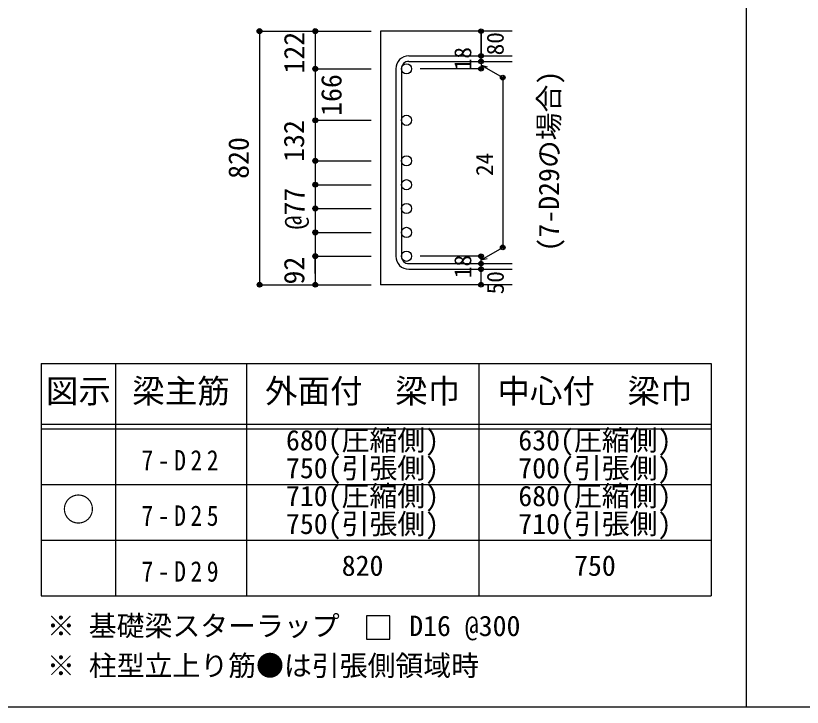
# Model space of a CAD drawing. Units: millimetres at full size, sheet at 1:30, with parts at other scales. Extents: x -5973 to 5954, y -4195 to 4201.
# Drawn here: x -3483 to -944, y -4195 to -1962 of the extents above; entities that cross this region are included whole.
import ezdxf
from ezdxf.enums import TextEntityAlignment as Align

# ---------------------------------------------------------------- set-up
doc = ezdxf.new("R2010")
doc.units = ezdxf.units.MM
doc.header["$LTSCALE"] = 30
doc.header["$PDMODE"] = 32
doc.header["$PDSIZE"] = 15
for name, color, linetype in [('0-1_躯体線', 2, 'Continuous'), ('0-5_基礎梁筋', 7, 'Continuous'), ('0-6_スタラップ筋', 7, 'Continuous'), ('0-7_文字', 4, 'Continuous'), ('0-D_寸法', 4, 'Continuous'), ('6-7_文字', 7, 'Continuous'), ('6-E_枠', 7, 'Continuous'), ('F-0_枠', 6, 'Continuous')]:
    doc.layers.add(name, color=color, linetype=linetype)
doc.styles.add('ＭＳ ゴシック', font='')
doc.styles.get('ＭＳ ゴシック').set_extended_font_data('MS Gothic')

msp = doc.modelspace()

# ---------------------------------------------------------------- linework, layer by layer
at = {"layer": '0-1_躯体線'}
for p, q in [((-1880.8, -2011.44), (-2305.8, -2011.44)), ((-2305.8, -2011.44), (-2305.8, -2830.44)), ((-1880.8, -2830.44), (-2305.8, -2830.44))]:
    msp.add_line(p, q, dxfattribs=at)
at = {"layer": '0-5_基礎梁筋', "color": 3}
for centre in [(-2221.3, -2133.13), (-2221.3, -2299.44), (-2221.3, -2430.44), (-2221.3, -2507.44), (-2221.3, -2584.44), (-2221.3, -2661.44), (-2221.3, -2738.44)]:
    msp.add_circle(centre, 16.5, dxfattribs=at)
at = {"layer": '0-6_スタラップ筋'}
for p, q in [((-2213.8, -2091.13), (-1880.8, -2091.13)), ((-2213.8, -2109.13), (-1880.8, -2109.13)), ((-2255.8, -2133.13), (-2255.8, -2738.44)), ((-2237.8, -2133.13), (-2237.8, -2738.44)), ((-2213.8, -2762.44), (-1880.8, -2762.44)), ((-2213.8, -2780.44), (-1880.8, -2780.44))]:
    msp.add_line(p, q, dxfattribs=at)
for centre, radius, start, end in [((-2213.8, -2133.13), 42, 90, 180), ((-2213.8, -2133.13), 24, 90, 180), ((-2213.8, -2738.44), 42, 180, 270), ((-2213.8, -2738.44), 24, 180, 270)]:
    msp.add_arc(centre, radius, start, end, dxfattribs=at)
at = {"layer": '0-D_寸法'}
for p, q in [((-2695.8, -2011.44), (-2515.8, -2011.44)), ((-2695.8, -2011.44), (-2515.8, -2011.44)), ((-2695.8, -2011.44), (-2695.8, -2830.44)), ((-2515.8, -2011.44), (-2335.8, -2011.44)), ((-2515.8, -2011.44), (-2335.8, -2011.44)), ((-2515.8, -2011.44), (-2515.8, -2830.44)), ((-1980.8, -2091.13), (-1980.8, -2011.44)), ((-1980.8, -2011.44), (-1980.8, -2091.13)), ((-1980.8, -2109.13), (-1980.8, -2091.13)), ((-1980.8, -2109.13), (-1980.8, -2133.13)), ((-1980.8, -2121.13), (-1910.74, -2161.58)), ((-1980.8, -2121.13), (-1961.48, -2126.31)), ((-2515.8, -2133.13), (-2335.8, -2133.13)), ((-2515.8, -2133.13), (-2335.8, -2133.13)), ((-1980.8, -2133.13), (-2176.89, -2133.13)), ((-1910.74, -2161.58), (-1910.74, -2709.99)), ((-2515.8, -2299.44), (-2335.8, -2299.44)), ((-2515.8, -2299.44), (-2335.8, -2299.44)), ((-2515.8, -2430.44), (-2335.8, -2430.44)), ((-2515.8, -2507.44), (-2335.8, -2507.44)), ((-2515.8, -2584.44), (-2335.8, -2584.44)), ((-2515.8, -2661.44), (-2335.8, -2661.44)), ((-1980.8, -2750.44), (-1910.74, -2709.99)), ((-2515.8, -2738.44), (-2335.8, -2738.44)), ((-2515.8, -2794.4), (-2515.8, -2738.44)), ((-1980.8, -2738.44), (-2176.89, -2738.44)), ((-1980.8, -2762.44), (-1980.8, -2738.44)), ((-1980.8, -2750.44), (-1961.48, -2745.26)), ((-1980.8, -2780.44), (-1980.8, -2762.44)), ((-1980.8, -2830.44), (-1980.8, -2780.44)), ((-2695.8, -2830.44), (-2515.8, -2830.44)), ((-2515.8, -2830.44), (-2335.8, -2830.44))]:
    msp.add_line(p, q, dxfattribs=at)
for centre, radius in [((-2695.8, -2011.44), 8), ((-2695.8, -2011.44), 7.2), ((-2695.8, -2011.44), 6.4), ((-2515.8, -2011.44), 8), ((-2515.8, -2011.44), 7.2), ((-2515.8, -2011.44), 6.4), ((-2695.8, -2011.44), 5.6), ((-2695.8, -2011.44), 4.8), ((-2695.8, -2011.44), 4), ((-2695.8, -2011.44), 3.2), ((-2695.8, -2011.44), 2.4), ((-2695.8, -2011.44), 1.6), ((-2695.8, -2011.44), 0.8), ((-2515.8, -2011.44), 5.6), ((-2515.8, -2011.44), 4.8), ((-2515.8, -2011.44), 4), ((-2515.8, -2011.44), 3.2), ((-2515.8, -2011.44), 2.4), ((-2515.8, -2011.44), 1.6), ((-2515.8, -2011.44), 0.8), ((-1980.8, -2011.44), 4), ((-1980.8, -2011.44), 3.6), ((-1980.8, -2011.44), 3.2), ((-1980.8, -2011.44), 2.8), ((-1980.8, -2011.44), 2.4), ((-1980.8, -2011.44), 2), ((-1980.8, -2011.44), 1.6), ((-1980.8, -2011.44), 1.2), ((-1980.8, -2011.44), 0.8), ((-1980.8, -2011.44), 0.4), ((-1980.8, -2091.13), 4), ((-1980.8, -2109.13), 4), ((-1980.8, -2091.13), 3.6), ((-1980.8, -2109.13), 3.6), ((-1980.8, -2091.13), 3.2), ((-1980.8, -2109.13), 3.2), ((-1980.8, -2091.13), 2.8), ((-1980.8, -2109.13), 2.8), ((-1980.8, -2091.13), 2.4), ((-1980.8, -2109.13), 2.4), ((-1980.8, -2091.13), 2), ((-1980.8, -2109.13), 2), ((-1980.8, -2091.13), 1.6), ((-1980.8, -2091.13), 1.2), ((-1980.8, -2091.13), 0.8), ((-1980.8, -2091.13), 0.4), ((-2515.8, -2133.13), 8), ((-2515.8, -2133.13), 7.2), ((-2515.8, -2133.13), 6.4), ((-2515.8, -2133.13), 5.6), ((-2515.8, -2133.13), 4.8), ((-2515.8, -2133.13), 4), ((-2515.8, -2133.13), 3.2), ((-2515.8, -2133.13), 2.4), ((-2515.8, -2133.13), 1.6), ((-2515.8, -2133.13), 0.8), ((-1980.8, -2133.13), 4), ((-1980.8, -2133.13), 3.6), ((-1980.8, -2133.13), 3.2), ((-1980.8, -2133.13), 2.8), ((-1980.8, -2133.13), 2.4), ((-1980.8, -2133.13), 2), ((-1980.8, -2109.13), 1.6), ((-1980.8, -2133.13), 1.6), ((-1980.8, -2109.13), 1.2), ((-1980.8, -2133.13), 1.2), ((-1980.8, -2109.13), 0.8), ((-1980.8, -2133.13), 0.8), ((-1980.8, -2109.13), 0.4), ((-1980.8, -2133.13), 0.4), ((-1910.74, -2161.58), 4), ((-1910.74, -2161.58), 3.6), ((-1910.74, -2161.58), 3.2), ((-1910.74, -2161.58), 2.8), ((-1910.74, -2161.58), 2.4), ((-1910.74, -2161.58), 2), ((-1910.74, -2161.58), 1.6), ((-1910.74, -2161.58), 1.2), ((-1910.74, -2161.58), 0.8), ((-1910.74, -2161.58), 0.4), ((-2515.8, -2299.44), 8), ((-2515.8, -2299.44), 7.2), ((-2515.8, -2299.44), 6.4), ((-2515.8, -2299.44), 5.6), ((-2515.8, -2299.44), 4.8), ((-2515.8, -2299.44), 4), ((-2515.8, -2299.44), 3.2), ((-2515.8, -2299.44), 2.4), ((-2515.8, -2299.44), 1.6), ((-2515.8, -2299.44), 0.8), ((-2515.8, -2430.44), 8), ((-2515.8, -2430.44), 7.2), ((-2515.8, -2430.44), 6.4), ((-2515.8, -2430.44), 5.6), ((-2515.8, -2430.44), 4.8), ((-2515.8, -2430.44), 4), ((-2515.8, -2430.44), 3.2), ((-2515.8, -2430.44), 2.4), ((-2515.8, -2430.44), 1.6), ((-2515.8, -2430.44), 0.8), ((-2515.8, -2507.44), 8), ((-2515.8, -2507.44), 7.2), ((-2515.8, -2507.44), 6.4), ((-2515.8, -2507.44), 5.6), ((-2515.8, -2507.44), 4.8), ((-2515.8, -2507.44), 4), ((-2515.8, -2507.44), 3.2), ((-2515.8, -2507.44), 2.4), ((-2515.8, -2507.44), 1.6), ((-2515.8, -2507.44), 0.8), ((-2515.8, -2584.44), 8), ((-2515.8, -2584.44), 7.2), ((-2515.8, -2584.44), 6.4), ((-2515.8, -2584.44), 5.6), ((-2515.8, -2584.44), 4.8), ((-2515.8, -2584.44), 4), ((-2515.8, -2584.44), 3.2), ((-2515.8, -2584.44), 2.4), ((-2515.8, -2584.44), 1.6), ((-2515.8, -2584.44), 0.8), ((-2515.8, -2661.44), 8), ((-2515.8, -2661.44), 7.2), ((-2515.8, -2661.44), 6.4), ((-2515.8, -2661.44), 5.6), ((-2515.8, -2661.44), 4.8), ((-2515.8, -2661.44), 4), ((-2515.8, -2661.44), 3.2), ((-2515.8, -2661.44), 2.4), ((-2515.8, -2661.44), 1.6), ((-2515.8, -2661.44), 0.8), ((-1910.74, -2709.99), 4), ((-1910.74, -2709.99), 3.6), ((-1910.74, -2709.99), 3.2), ((-1910.74, -2709.99), 2.8), ((-1910.74, -2709.99), 2.4), ((-1910.74, -2709.99), 2), ((-1910.74, -2709.99), 1.6), ((-1910.74, -2709.99), 1.2), ((-1910.74, -2709.99), 0.8), ((-1910.74, -2709.99), 0.4), ((-2515.8, -2738.44), 8), ((-2515.8, -2738.44), 7.2), ((-2515.8, -2738.44), 6.4), ((-2515.8, -2738.44), 5.6), ((-2515.8, -2738.44), 4.8), ((-2515.8, -2738.44), 4), ((-2515.8, -2738.44), 3.2), ((-2515.8, -2738.44), 2.4), ((-2515.8, -2738.44), 1.6), ((-2515.8, -2738.44), 0.8), ((-1980.8, -2738.44), 4), ((-1980.8, -2738.44), 3.6), ((-1980.8, -2738.44), 3.2), ((-1980.8, -2738.44), 2.8), ((-1980.8, -2738.44), 2.4), ((-1980.8, -2738.44), 2), ((-1980.8, -2738.44), 1.6), ((-1980.8, -2738.44), 1.2), ((-1980.8, -2738.44), 0.8), ((-1980.8, -2738.44), 0.4), ((-1980.8, -2762.44), 4), ((-1980.8, -2762.44), 3.6), ((-1980.8, -2762.44), 3.2), ((-1980.8, -2762.44), 2.8), ((-1980.8, -2762.44), 2.4), ((-1980.8, -2762.44), 2), ((-1980.8, -2762.44), 1.6), ((-1980.8, -2762.44), 1.2), ((-1980.8, -2762.44), 0.8), ((-1980.8, -2762.44), 0.4), ((-1980.8, -2780.44), 4), ((-1980.8, -2780.44), 3.6), ((-1980.8, -2780.44), 3.2), ((-1980.8, -2780.44), 2.8), ((-1980.8, -2780.44), 2.4), ((-1980.8, -2780.44), 2), ((-1980.8, -2780.44), 1.6), ((-1980.8, -2780.44), 1.2), ((-1980.8, -2780.44), 0.8), ((-1980.8, -2780.44), 0.4), ((-2695.8, -2830.44), 7.2), ((-2695.8, -2830.44), 6.4), ((-2695.8, -2830.44), 5.6), ((-2695.8, -2830.44), 4.8), ((-2695.8, -2830.44), 4), ((-2695.8, -2830.44), 3.2), ((-2695.8, -2830.44), 2.4), ((-2695.8, -2830.44), 1.6), ((-2695.8, -2830.44), 0.8), ((-2515.8, -2830.44), 7.2), ((-2515.8, -2830.44), 6.4), ((-2515.8, -2830.44), 5.6), ((-2515.8, -2830.44), 4.8), ((-2515.8, -2830.44), 4), ((-2515.8, -2830.44), 3.2), ((-2515.8, -2830.44), 2.4), ((-2515.8, -2830.44), 1.6), ((-2515.8, -2830.44), 0.8), ((-1980.8, -2830.44), 4), ((-1980.8, -2830.44), 3.6), ((-1980.8, -2830.44), 3.2), ((-1980.8, -2830.44), 2.8), ((-1980.8, -2830.44), 2.4), ((-1980.8, -2830.44), 2), ((-1980.8, -2830.44), 1.6), ((-1980.8, -2830.44), 1.2), ((-1980.8, -2830.44), 0.8), ((-1980.8, -2830.44), 0.4)]:
    msp.add_circle(centre, radius, dxfattribs=at)
at = {"layer": '0-D_寸法', "color": 7}
for p in [(-2695.8, -2011.44), (-2515.8, -2011.44), (-1980.8, -2011.44), (-1980.8, -2091.13), (-1980.8, -2109.13), (-2515.8, -2133.13), (-1980.8, -2133.13), (-1910.74, -2161.58), (-2515.8, -2299.44), (-2515.8, -2430.44), (-2515.8, -2430.44), (-2515.8, -2507.44), (-2515.8, -2507.44), (-2515.8, -2584.44), (-2515.8, -2584.44), (-2515.8, -2661.44), (-2515.8, -2661.44), (-1910.74, -2709.99), (-2515.8, -2738.44), (-2515.8, -2738.44), (-1980.8, -2738.44), (-1980.8, -2738.44), (-1980.8, -2762.44), (-1980.8, -2780.44), (-2695.8, -2830.44), (-2515.8, -2830.44), (-1980.8, -2830.44)]:
    msp.add_point(p, dxfattribs=at)
at = {"layer": '6-7_文字'}
msp.add_lwpolyline([(-2350.55, -3975.39), (-2275.55, -3975.39), (-2275.55, -3900.39), (-2350.55, -3900.39)], close=True, dxfattribs=at)
at = {"layer": '6-E_枠', "color": 3}
for p, q in [((-3400.52, -3085.43), (-3400.52, -3835.43)), ((-3400.52, -3085.43), (-1238, -3085.43)), ((-1238, -3085.43), (-1238, -3835.43)), ((-3400.52, -3835.43), (-1238, -3835.43))]:
    msp.add_line(p, q, dxfattribs=at)
at = {"layer": '6-E_枠'}
for p, q in [((-3160.52, -3085.43), (-3160.52, -3835.43)), ((-2738, -3085.43), (-2738, -3835.43)), ((-1988, -3085.43), (-1988, -3835.43)), ((-3400.52, -3280.43), (-1238, -3280.43)), ((-3400.52, -3295.43), (-1238, -3295.43)), ((-3400.52, -3475.43), (-1238, -3475.43)), ((-3400.52, -3655.43), (-1238, -3655.43))]:
    msp.add_line(p, q, dxfattribs=at)
at = {"layer": 'F-0_枠', "color": 2}
msp.add_line((-1124.64, 4201.15), (-1124.64, -4195.24), dxfattribs=at)
at = {"layer": 'F-0_枠'}
msp.add_lwpolyline([(5954.1, -4195.24), (590.94, -4195.24), (-5972.88, -4195.24)], dxfattribs=at)

# ---------------------------------------------------------------- texts
at = {"layer": '0-7_文字', "color": 7, "style": 'ＭＳ ゴシック'}
msp.add_text('(7-D29の場合)', height=65.98, rotation=90, dxfattribs=at).set_placement((-1708.91, -2723.31), align=Align.BOTTOM_LEFT)
at = {"layer": '0-D_寸法', "style": 'ＭＳ ゴシック'}
for s, height, p in [('122', 65.98, (-2531.39, -2148.35)), ('80', 54.99, (-1891.15, -2089.53)), ('18', 54.99, (-1995.8, -2137.63)), ('166', 65.98, (-2411.34, -2285.02)), ('132', 65.98, (-2531.97, -2433.6)), ('820', 65.98, (-2710.8, -2488.44)), ('24', 54.99, (-1925.74, -2479.29)), ('@77', 65.98, (-2530.8, -2651.94)), ('18', 54.99, (-1995.8, -2808.94)), ('92', 65.98, (-2531.49, -2829.73)), ('50', 54.99, (-1890.8, -2861.44))]:
    msp.add_text(s, height=height, rotation=90, dxfattribs=at).set_placement(p, align=Align.BOTTOM_LEFT)
at = {"layer": '6-7_文字', "color": 2, "style": 'ＭＳ ゴシック'}
for s, p in [('図示', (-3385.52, -3235.43)), ('梁主筋', (-3106.76, -3235.43)), ('外面付\u3000梁巾', (-2678, -3235.43)), ('中心付\u3000梁巾', (-1928, -3235.43)), ('○', (-3333.02, -3617.93))]:
    msp.add_text(s, height=76.98, dxfattribs=at).set_placement(p, align=Align.BOTTOM_LEFT)
at = {"layer": '6-7_文字', "style": 'ＭＳ ゴシック'}
for s, p in [('680(圧縮側)', (-2610.5, -3385.43)), ('630(圧縮側)', (-1860.5, -3385.43)), ('750(引張側)', (-2610.5, -3475.43)), ('700(引張側)', (-1860.5, -3475.43)), ('710(圧縮側)', (-2610.5, -3565.43)), ('680(圧縮側)', (-1860.5, -3565.43)), ('750(引張側)', (-2610.5, -3655.43)), ('710(引張側)', (-1860.5, -3655.43)), ('820', (-2430.5, -3790.43)), ('750', (-1680.5, -3790.43)), ('※ 基礎梁スターラップ     D16 @300', (-3381.96, -3985.01)), ('※ 柱型立上り筋●は引張側領域時', (-3381.96, -4113.51))]:
    msp.add_text(s, height=65.98, dxfattribs=at).set_placement(p, align=Align.BOTTOM_LEFT)
at = {"layer": '6-7_文字', "char_height": 65.98, "attachment_point": 7, "style": 'ＭＳ ゴシック'}
for s, insert in [('\\T1.38;\\W0.85;7-D22', (-3076.76, -3430.43)), ('\\T1.38;\\W0.85;7-D25', (-3076.76, -3610.43)), ('\\T1.38;\\W0.85;7-D29', (-3076.76, -3790.43))]:
    msp.add_mtext(s, dxfattribs=dict(at, insert=insert))

doc.saveas('drawing.dxf')
